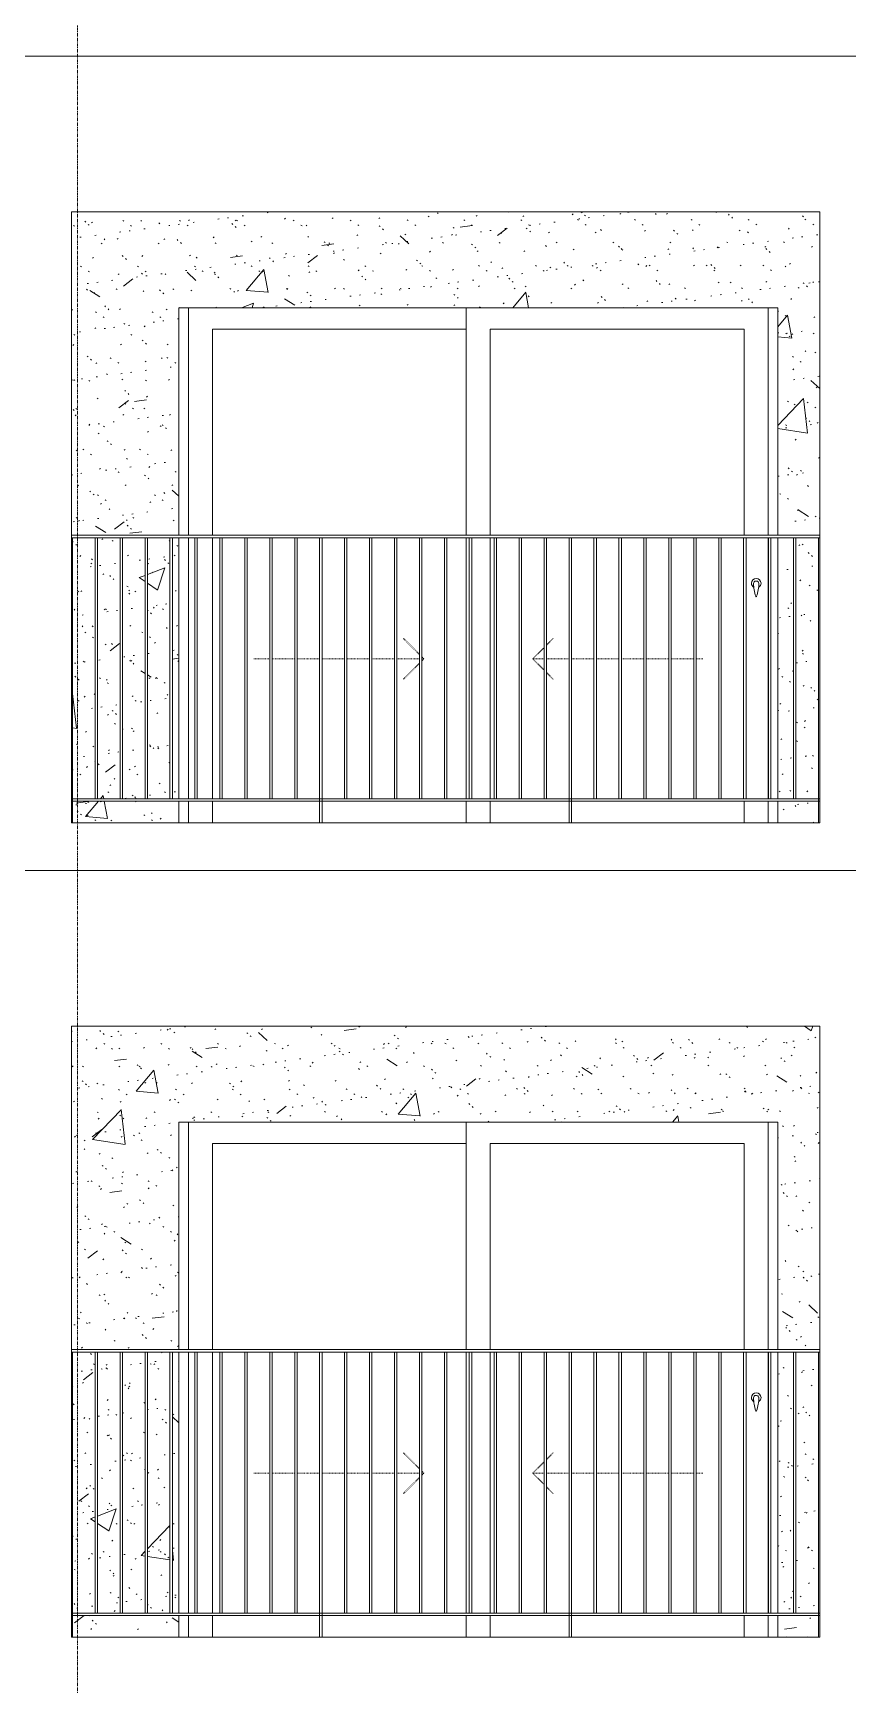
# Model space of a CAD drawing. Header units: millimetres. Extents: x 1240 to 198004, y -7796 to 35300.
# Drawn here: x 61552 to 64953, y 19200 to 26097 of the extents above; entities that cross this region are included whole.
import ezdxf

# ---------------------------------------------------------------- set-up
doc = ezdxf.new("R2010")
doc.units = ezdxf.units.MM
for name, pattern in [('Centre', [31.75, 6.35, -4.7625, 15.875, -4.7625]), ('Dash', [6, 3, -3]), ('Grid Line', [22.225, 12.7, -3.175, 3.175, -3.175])]:
    doc.linetypes.add(name, pattern=pattern)
for name, color, linetype, lineweight in [('0-1', 7, 'Continuous', 5), ('A-DOOR', 31, 'Continuous', 9), ('A-DOOR-FRAM', 31, 'Continuous', 9), ('A-DOOR-HDLN', 31, 'Dash', 18), ('A-FLOR-HRAL', 11, 'Continuous', 9), ('A-FLOR-LEVL-2', 51, 'Centre', 9), ('A-WALL', 113, 'Continuous', 9), ('A-WALL-PATT-2', 9, 'Continuous', 9), ('I-WALL-1', 7, 'Continuous', 9), ('S-GRID-1', 1, 'Grid Line', 9)]:
    doc.layers.add(name, color=color, linetype=linetype, lineweight=lineweight)
pattern_1 = [(50, (377.7, 0), (1093.104, -95.634), [114.3, -1257.3]), (355, (377.7, 0), (-211.457, 1146.34), [91.44, -1005.84]), (100.451, (468.8, -8), (881.656, 1050.7), [97.14, -1068.54]), (46.184, (377.7, 304.8), (1626.475, -252.257), [171.45, -1885.95]), (96.636, (513.3, 283.8), (1424.416, 1484.565), [145.71, -1602.81]), (351.184, (377.7, 304.8), (1424.43, 1484.55), [137.16, -1508.76]), (21, (530.1, 228.6), (909.686, -613.591), [114.3, -1257.3]), (326, (530.1, 228.6), (370.812, 1105.129), [91.44, -1005.84]), (71.451, (606, 177.5), (1280.503, 491.528), [97.14, -1068.54]), (37.5, (377.74, 0), (18.5313, 507.3303), [50.292, -943.356, 50.292, -970.788, -1009.65]), (37.5, (377.74, 0), (18.5313, 507.3303), [-2014.728, 50.292, -959.358]), (7.5, (377.74, 0), (400.9178, 601.0836), [50.292, -531.876, 50.292, -920.496, -384.81]), (7.5, (377.74, 0), (400.9178, 601.0836), [-1552.956, 50.292, -334.518]), (327.5, (37.9, 0), (813.5452, -34.3737), [50.292, -330.708, 50.292, -1138.428, -1577.34]), (327.5, (37.9, 0), (813.5452, -34.3737), [-1569.72, 50.292, -1527.048]), (317.5, (-114.5, 0), (888.7755, 152.56), [50.292, -445.008, 50.292, -739.14, -1120.14]), (317.5, (-114.5, 0), (888.7755, 152.56), [-1284.732, 50.292, -1069.848])]
pattern_2 = [(37.5, (377.74, 0), (-4.79953, 146.8239), [5.029, -110.795, 5.029, -124.511, -123.825]), (37.5, (377.74, 0), (-4.79953, 146.8239), [-245.364, 5.029, -118.796]), (7.5, (377.74, 0), (134.85743, 215.0472), [5.029, -57.455, 5.029, -99.365, -40.005]), (7.5, (377.74, 0), (134.85743, 215.0472), [-166.878, 5.029, -34.976]), (327.5, (284.02, 0), (237.29776, 0.4316), [5.029, -33.071, 5.029, -132.131, -179.07]), (327.5, (284.02, 0), (237.29776, 0.4316), [-175.26, 5.029, -174.041]), (317.5, (284.02, 0), (229.06706, 66.8792), [5.029, -14.021, 5.029, -84.887, -102.87]), (317.5, (284.02, 0), (229.06706, 66.8792), [-108.966, 5.029, -97.841])]

# ---------------------------------------------------------------- blocks, each defined once
blk = doc.blocks.new('NCV_TKTC_TANG 6 - 8_rvt-1-TKCS_MẶT ĐỨNG NỘI KHU 1')
at = {"layer": 'A-WALL-PATT-2'}
h = blk.add_hatch(dxfattribs=at)
h.set_pattern_fill('FP_5', color=256, style=0, pattern_type=2)
h.set_pattern_definition(pattern_1)
h.paths.add_polyline_path([(64830.3, 22800), (64830.3, 22890), (64660.3, 22890), (64660.3, 22800), (64825.4, 22800)])
h.paths.add_polyline_path([(61913.3, 22800), (62160.3, 22800), (62160.3, 22890), (61716.9, 22890), (61716.9, 22800), (61741.2, 22800)])
h.paths.add_polyline_path([(62160.3, 22900), (62160.3, 23990), (62133.4, 23990), (62133.4, 22900)])
h.paths.add_polyline_path([(61716.9, 22900), (61811, 22900), (61811, 23990), (61716.9, 23990), (61716.9, 23861.1)])
h.paths.add_polyline_path([(62123.4, 22900), (62123.4, 23990), (62029.3, 23990), (62029.3, 22900)])
h.paths.add_polyline_path([(62019.3, 22900), (62019.3, 23990), (61925.2, 23990), (61925.2, 22900)])
h.paths.add_polyline_path([(64808.8, 22900), (64830.3, 22900), (64830.3, 23990), (64736.2, 23990), (64736.2, 22900)])
h.paths.add_polyline_path([(64726.2, 22900), (64726.2, 23990), (64660.3, 23990), (64660.3, 22900)])
h.paths.add_polyline_path([(61913.3, 22900), (61915.2, 22900), (61915.2, 23990), (61821, 23990), (61821, 22900)])
h.paths.add_polyline_path([(61913.3, 24000), (62160.3, 24000), (62160.3, 24950), (64660.3, 24950), (64660.3, 24000), (64835.3, 24000), (64835.3, 25350), (61711.9, 25350), (61711.9, 24000)])
h = blk.add_hatch(dxfattribs=at)
h.set_pattern_fill('FP_4', color=256, style=0, pattern_type=2)
h.set_pattern_definition(pattern_2)
h.paths.add_polyline_path([(64830.3, 22800), (64830.3, 22890), (64660.3, 22890), (64660.3, 22800), (64825.4, 22800)])
h.paths.add_polyline_path([(61913.3, 22800), (62160.3, 22800), (62160.3, 22890), (61716.9, 22890), (61716.9, 22800), (61741.2, 22800)])
h.paths.add_polyline_path([(62160.3, 22900), (62160.3, 23990), (62133.4, 23990), (62133.4, 22900)])
h.paths.add_polyline_path([(61716.9, 22900), (61811, 22900), (61811, 23990), (61716.9, 23990), (61716.9, 23861.1)])
h.paths.add_polyline_path([(62123.4, 22900), (62123.4, 23990), (62029.3, 23990), (62029.3, 22900)])
h.paths.add_polyline_path([(62019.3, 22900), (62019.3, 23990), (61925.2, 23990), (61925.2, 22900)])
h.paths.add_polyline_path([(64808.8, 22900), (64830.3, 22900), (64830.3, 23990), (64736.2, 23990), (64736.2, 22900)])
h.paths.add_polyline_path([(64726.2, 22900), (64726.2, 23990), (64660.3, 23990), (64660.3, 22900)])
h.paths.add_polyline_path([(61913.3, 22900), (61915.2, 22900), (61915.2, 23990), (61821, 23990), (61821, 22900)])
h.paths.add_polyline_path([(61913.3, 24000), (62160.3, 24000), (62160.3, 24950), (64660.3, 24950), (64660.3, 24000), (64835.3, 24000), (64835.3, 25350), (61711.9, 25350), (61711.9, 24000)])
at = {"layer": 'I-WALL-1'}
for p, q in [((62160.3, 24000), (62160.3, 24950)), ((62160.3, 24950), (64660.3, 24950)), ((64660.3, 24950), (64660.3, 24000)), ((62160.3, 22900), (62160.3, 23990)), ((64660.3, 23990), (64660.3, 22900)), ((62160.3, 22800), (62160.3, 22890)), ((64660.3, 22890), (64660.3, 22800))]:
    blk.add_line(p, q, dxfattribs=at)
blk = doc.blocks.new('NCV_TKTC_TANG 6 - 8_rvt-3-TKCS_MẶT ĐỨNG NỘI KHU 1')
at = {"layer": 'A-WALL-PATT-2'}
h = blk.add_hatch(dxfattribs=at)
h.set_pattern_fill('FP_5', color=256, style=0, pattern_type=2)
h.set_pattern_definition(pattern_1)
h.paths.add_polyline_path([(62160.3, 19400), (62160.3, 19490), (61716.9, 19490), (61716.9, 19400), (61913.3, 19400)])
h.paths.add_polyline_path([(64816.1, 19400), (64830.3, 19400), (64830.3, 19490), (64660.3, 19490), (64660.3, 19400)])
h.paths.add_polyline_path([(64726.2, 19500), (64726.2, 20590), (64660.3, 20590), (64660.3, 19500)])
h.paths.add_polyline_path([(61913.3, 19500), (61915.2, 19500), (61915.2, 20590), (61821, 20590), (61821, 19500)])
h.paths.add_polyline_path([(64736.2, 19500), (64830.3, 19500), (64830.3, 20590), (64736.2, 20590), (64736.2, 20088.5)])
h.paths.add_polyline_path([(61925.2, 19500), (62019.3, 19500), (62019.3, 20590), (61925.2, 20590), (61925.2, 19613.2)])
h.paths.add_polyline_path([(61811, 19500), (61811, 20590), (61716.9, 20590), (61716.9, 19500), (61760.7, 19500)])
h.paths.add_polyline_path([(62029.3, 19500), (62123.4, 19500), (62123.4, 20590), (62029.3, 20590), (62029.3, 19717.3)])
h.paths.add_polyline_path([(62133.4, 19500), (62160.3, 19500), (62160.3, 20590), (62133.4, 20590), (62133.4, 19821.4)])
h.paths.add_polyline_path([(64660.3, 20600), (64835.3, 20600), (64835.3, 21950), (61711.9, 21950), (61711.9, 20600), (62160.3, 20600), (62160.3, 21550), (64660.3, 21550), (64660.3, 20717.3)])
h = blk.add_hatch(dxfattribs=at)
h.set_pattern_fill('FP_4', color=256, style=0, pattern_type=2)
h.set_pattern_definition(pattern_2)
h.paths.add_polyline_path([(62160.3, 19400), (62160.3, 19490), (61716.9, 19490), (61716.9, 19400), (61913.3, 19400)])
h.paths.add_polyline_path([(64816.1, 19400), (64830.3, 19400), (64830.3, 19490), (64660.3, 19490), (64660.3, 19400)])
h.paths.add_polyline_path([(64726.2, 19500), (64726.2, 20590), (64660.3, 20590), (64660.3, 19500)])
h.paths.add_polyline_path([(61913.3, 19500), (61915.2, 19500), (61915.2, 20590), (61821, 20590), (61821, 19500)])
h.paths.add_polyline_path([(64736.2, 19500), (64830.3, 19500), (64830.3, 20590), (64736.2, 20590), (64736.2, 20088.5)])
h.paths.add_polyline_path([(61925.2, 19500), (62019.3, 19500), (62019.3, 20590), (61925.2, 20590), (61925.2, 19613.2)])
h.paths.add_polyline_path([(61811, 19500), (61811, 20590), (61716.9, 20590), (61716.9, 19500), (61760.7, 19500)])
h.paths.add_polyline_path([(62029.3, 19500), (62123.4, 19500), (62123.4, 20590), (62029.3, 20590), (62029.3, 19717.3)])
h.paths.add_polyline_path([(62133.4, 19500), (62160.3, 19500), (62160.3, 20590), (62133.4, 20590), (62133.4, 19821.4)])
h.paths.add_polyline_path([(64660.3, 20600), (64835.3, 20600), (64835.3, 21950), (61711.9, 21950), (61711.9, 20600), (62160.3, 20600), (62160.3, 21550), (64660.3, 21550), (64660.3, 20717.3)])
at = {"layer": 'I-WALL-1'}
for p, q in [((62160.3, 20600), (62160.3, 21550)), ((62160.3, 21550), (64660.3, 21550)), ((64660.3, 21550), (64660.3, 20600)), ((62160.3, 19500), (62160.3, 20590)), ((64660.3, 20590), (64660.3, 19500)), ((62160.3, 19400), (62160.3, 19490)), ((64660.3, 19490), (64660.3, 19400))]:
    blk.add_line(p, q, dxfattribs=at)
blk = doc.blocks.new('DEG_02-DEG_03 - DEG_02-2500x2400mm-CỬA ĐI 02 CÁNH TRƯỢT-V219-TKCS_MẶT ĐỨNG NỘI KHU 1')
at = {"layer": 'A-DOOR'}
for p, q in [((55160.3, 20600), (55160.3, 21550)), ((56420.3, 21550), (56420.3, 20600)), ((54100.3, 21460), (54100.3, 20600)), ((54100.3, 21460), (55160.3, 21460)), ((55260.3, 21460), (55260.3, 20600)), ((55260.3, 21460), (56320.3, 21460)), ((56320.3, 20600), (56320.3, 21460)), ((54100.3, 20590), (54100.3, 19500)), ((55160.3, 19500), (55160.3, 20590)), ((55260.3, 20590), (55260.3, 19500)), ((56420.3, 20590), (56420.3, 19500)), ((54100.3, 19490), (54100.3, 19400)), ((55160.3, 19400), (55160.3, 19490)), ((55260.3, 19490), (55260.3, 19400)), ((56320.3, 19400), (56320.3, 19490)), ((56420.3, 19490), (56420.3, 19400))]:
    blk.add_line(p, q, dxfattribs=at)
at = {"layer": 'A-DOOR', "flags": 128}
blk.add_lwpolyline([(56371.8, 20408.7), (56371.8, 20408.7), (56371.8, 20408.7), (56371.8, 20408.7), (56371.8, 20408.7), (56371.8, 20408.7), (56371.8, 20408.7), (56371.7, 20408.7), (56371.7, 20408.7), (56371.7, 20408.7), (56371.7, 20408.7), (56371.6, 20408.7), (56371.6, 20408.7), (56371.6, 20408.7), (56371.5, 20408.7), (56371.5, 20408.7), (56371.5, 20408.7), (56371.4, 20408.7), (56371.4, 20408.7), (56371.4, 20408.7), (56371.3, 20408.7), (56371.3, 20408.7), (56371.2, 20408.7), (56371.2, 20408.7), (56371.1, 20408.7), (56371.1, 20408.7), (56371, 20408.7), (56371, 20408.7), (56370.9, 20408.7), (56370.9, 20408.7), (56370.8, 20408.7), (56370.7, 20408.7), (56370.7, 20408.7), (56370.6, 20408.7), (56370.6, 20408.7), (56370.5, 20408.7), (56370.4, 20408.7), (56370.4, 20408.7), (56370.3, 20408.7), (56370.3, 20408.7), (56370.2, 20408.7), (56370.1, 20408.7), (56370.1, 20408.7), (56370, 20408.7), (56370, 20408.7), (56369.9, 20408.7), (56369.9, 20408.7), (56369.8, 20408.7), (56369.7, 20408.7), (56369.7, 20408.7), (56369.6, 20408.7), (56369.6, 20408.7), (56369.5, 20408.7), (56369.5, 20408.7), (56369.4, 20408.7), (56369.4, 20408.7), (56369.3, 20408.7), (56369.3, 20408.7), (56369.2, 20408.7), (56369.2, 20408.7), (56369.2, 20408.7), (56369.1, 20408.7), (56369.1, 20408.7), (56369.1, 20408.7), (56369, 20408.7), (56369, 20408.7), (56369, 20408.7), (56368.9, 20408.7), (56368.9, 20408.7), (56368.9, 20408.7), (56368.9, 20408.7), (56368.9, 20408.7), (56368.8, 20408.7), (56368.8, 20408.7), (56368.8, 20408.7), (56368.8, 20408.7), (56368.8, 20408.7)], dxfattribs=at)
at = {"layer": 'A-DOOR'}
for centre, radius, start, end in [((56370.3, 20400), 20, 0, 180), ((56370.3, 20400), 20, 180, 240), ((56368.8, 20399.2), 9.45, 90, 180), ((56524.1, 20399.2), 164.8, 180, 199.13397), ((56371.8, 20399.2), 9.45, 23.00976, 90), ((56216.5, 20399.2), 164.8, 340.86603, 0), ((56370.3, 20400), 20, 300, 0), ((56371.8, 20399.2), 9.45, 0, 15), ((56370.7, 20346), 2.34, 199.13397, 261.03098), ((56369.9, 20346), 2.34, 278.96902, 340.86603)]:
    blk.add_arc(centre, radius, start, end, dxfattribs=at)
at = {"layer": 'A-DOOR-FRAM'}
for p, q in [((54000.3, 20600), (54000.3, 21550)), ((56420.3, 20600), (56420.3, 21550)), ((54000.3, 19500), (54000.3, 20590)), ((56420.3, 19500), (56420.3, 20590)), ((54000.3, 19400), (54000.3, 19490)), ((56420.3, 19400), (56420.3, 19490))]:
    blk.add_line(p, q, dxfattribs=at)
at = {"layer": 'A-DOOR-HDLN'}
for p, q in [((54964.5, 20102.8), (54898.2, 20169.1)), ((55495.1, 20141.7), (55522.4, 20169.1)), ((54273.1, 20084.2), (54339.8, 20084.2)), ((54349.8, 20084.2), (54443.9, 20084.2)), ((54453.9, 20084.2), (54548.1, 20084.2)), ((54558.1, 20084.2), (54652.2, 20084.2)), ((54662.2, 20084.2), (54756.3, 20084.2)), ((54766.3, 20084.2), (54860.4, 20084.2)), ((54870.4, 20084.2), (54964.5, 20084.2)), ((54983.1, 20084.2), (54974.5, 20092.8)), ((54983.1, 20084.2), (54974.5, 20075.7)), ((54974.5, 20084.2), (54983.1, 20084.2)), ((55437.6, 20084.2), (55485.1, 20131.7)), ((55437.6, 20084.2), (55485.1, 20036.7)), ((55485.1, 20084.2), (55437.6, 20084.2)), ((55589.2, 20084.2), (55495.1, 20084.2)), ((55693.3, 20084.2), (55599.2, 20084.2)), ((55797.4, 20084.2), (55703.3, 20084.2)), ((55901.5, 20084.2), (55807.4, 20084.2)), ((56005.6, 20084.2), (55911.5, 20084.2)), ((56109.7, 20084.2), (56015.6, 20084.2)), ((56147.6, 20084.2), (56119.7, 20084.2)), ((54964.5, 20065.7), (54898.2, 19999.4)), ((55495.1, 20026.7), (55522.4, 19999.4))]:
    blk.add_line(p, q, dxfattribs=at)
blk = doc.blocks.new('Railing - 10mm-1251313-TKCS_MẶT ĐỨNG NỘI KHU 1')
at = {"layer": 'A-FLOR-HRAL'}
for p, q in [((61811, 5900), (61811, 6990)), ((61821, 6990), (61821, 5900))]:
    blk.add_line(p, q, dxfattribs=at)
blk = doc.blocks.new('Railing - 50 x 10mm-1251315-TKCS_MẶT ĐỨNG NỘI KHU 1')
at = {"layer": 'A-FLOR-HRAL'}
for p, q in [((62758.1, 6990), (62748.1, 6990)), ((62748.1, 5800), (62748.1, 6990)), ((62758.1, 6990), (62758.1, 5800))]:
    blk.add_line(p, q, dxfattribs=at)
blk = doc.blocks.new('Railing - 50 x 10mm-1251311-TKCS_MẶT ĐỨNG NỘI KHU 1')
at = {"layer": 'A-FLOR-HRAL'}
for q in [(61711.9, 6990), (61716.9, 5800)]:
    blk.add_line((61716.9, 6990), q, dxfattribs=at)
blk = doc.blocks.new('Railing - 50 x 10mm-V221-TKCS_MẶT ĐỨNG NỘI KHU 1')
at = {"layer": 'A-FLOR-HRAL'}
for p in [(64835.3, 20590), (64830.3, 19399.7)]:
    blk.add_line(p, (64830.3, 20590), dxfattribs=at)
blk = doc.blocks.new('Railing - Railing-3821665-TKCS_MẶT ĐỨNG NỘI KHU 1')
at = {"layer": 'A-FLOR-HRAL'}
for p, q in [((61711.9, 19500), (64835.3, 19500)), ((61711.9, 19490), (64835.3, 19490))]:
    blk.add_line(p, q, dxfattribs=at)
for name, p in [('Railing - 50 x 10mm-1251311-TKCS_MẶT ĐỨNG NỘI KHU 1', (0, 13600)), ('Railing - 10mm-1251313-TKCS_MẶT ĐỨNG NỘI KHU 1', (0, 13600)), ('Railing - 10mm-1251313-TKCS_MẶT ĐỨNG NỘI KHU 1', (104.1, 13600)), ('Railing - 10mm-1251313-TKCS_MẶT ĐỨNG NỘI KHU 1', (208.2, 13600)), ('Railing - 10mm-1251313-TKCS_MẶT ĐỨNG NỘI KHU 1', (312.3, 13600)), ('Railing - 10mm-1251313-TKCS_MẶT ĐỨNG NỘI KHU 1', (416.4, 13600)), ('Railing - 10mm-1251313-TKCS_MẶT ĐỨNG NỘI KHU 1', (520.6, 13600)), ('Railing - 10mm-1251313-TKCS_MẶT ĐỨNG NỘI KHU 1', (624.7, 13600)), ('Railing - 10mm-1251313-TKCS_MẶT ĐỨNG NỘI KHU 1', (728.8, 13600)), ('Railing - 10mm-1251313-TKCS_MẶT ĐỨNG NỘI KHU 1', (832.9, 13600)), ('Railing - 50 x 10mm-1251315-TKCS_MẶT ĐỨNG NỘI KHU 1', (0, 13600)), ('Railing - 10mm-1251313-TKCS_MẶT ĐỨNG NỘI KHU 1', (1041.1, 13600)), ('Railing - 10mm-1251313-TKCS_MẶT ĐỨNG NỘI KHU 1', (1145.2, 13600)), ('Railing - 10mm-1251313-TKCS_MẶT ĐỨNG NỘI KHU 1', (1249.3, 13600)), ('Railing - 10mm-1251313-TKCS_MẶT ĐỨNG NỘI KHU 1', (1353.5, 13600)), ('Railing - 10mm-1251313-TKCS_MẶT ĐỨNG NỘI KHU 1', (1457.6, 13600)), ('Railing - 10mm-1251313-TKCS_MẶT ĐỨNG NỘI KHU 1', (1561.7, 13600)), ('Railing - 10mm-1251313-TKCS_MẶT ĐỨNG NỘI KHU 1', (1665.8, 13600)), ('Railing - 10mm-1251313-TKCS_MẶT ĐỨNG NỘI KHU 1', (1769.9, 13600)), ('Railing - 10mm-1251313-TKCS_MẶT ĐỨNG NỘI KHU 1', (1874, 13600)), ('Railing - 50 x 10mm-1251315-TKCS_MẶT ĐỨNG NỘI KHU 1', (1041.1, 13600)), ('Railing - 10mm-1251313-TKCS_MẶT ĐỨNG NỘI KHU 1', (2082.2, 13600)), ('Railing - 10mm-1251313-TKCS_MẶT ĐỨNG NỘI KHU 1', (2186.4, 13600)), ('Railing - 10mm-1251313-TKCS_MẶT ĐỨNG NỘI KHU 1', (2290.5, 13600)), ('Railing - 10mm-1251313-TKCS_MẶT ĐỨNG NỘI KHU 1', (2394.6, 13600)), ('Railing - 10mm-1251313-TKCS_MẶT ĐỨNG NỘI KHU 1', (2498.7, 13600)), ('Railing - 10mm-1251313-TKCS_MẶT ĐỨNG NỘI KHU 1', (2602.8, 13600)), ('Railing - 10mm-1251313-TKCS_MẶT ĐỨNG NỘI KHU 1', (2706.9, 13600)), ('Railing - 10mm-1251313-TKCS_MẶT ĐỨNG NỘI KHU 1', (2811, 13600)), ('Railing - 10mm-1251313-TKCS_MẶT ĐỨNG NỘI KHU 1', (2915.1, 13600)), ('Railing - 50 x 10mm-V221-TKCS_MẶT ĐỨNG NỘI KHU 1', (0, 0))]:
    blk.add_blockref(name, p)
blk = doc.blocks.new('Top Rail Type - Top Rail_Internal_-3821666-TKCS_MẶT ĐỨNG NỘI KHU 1')
at = {"layer": 'A-FLOR-HRAL'}
for p, q in [((64835.3, 20600), (61711.9, 20600)), ((61711.9, 20590), (64835.3, 20590))]:
    blk.add_line(p, q, dxfattribs=at)
blk = doc.blocks.new('DEG_02-DEG_03 - DEG_02-2500x2400mm-CỬA ĐI 02 CÁNH TRƯỢT-625766-TKCS_MẶT ĐỨNG NỘI KHU 1')
at = {"layer": 'A-DOOR'}
for p, q in [((55160.3, 10400), (55160.3, 11350)), ((56420.3, 11350), (56420.3, 10400)), ((54100.3, 11260), (54100.3, 10400)), ((54100.3, 11260), (55160.3, 11260)), ((55260.3, 11260), (55260.3, 10400)), ((55260.3, 11260), (56320.3, 11260)), ((56320.3, 10400), (56320.3, 11260)), ((54100.3, 10390), (54100.3, 9300)), ((55160.3, 9300), (55160.3, 10390)), ((55260.3, 10390), (55260.3, 9300)), ((56420.3, 10390), (56420.3, 9300)), ((54100.3, 9290), (54100.3, 9200)), ((55160.3, 9200), (55160.3, 9290)), ((55260.3, 9290), (55260.3, 9200)), ((56320.3, 9200), (56320.3, 9290)), ((56420.3, 9290), (56420.3, 9200))]:
    blk.add_line(p, q, dxfattribs=at)
at = {"layer": 'A-DOOR', "flags": 128}
blk.add_lwpolyline([(56371.8, 10208.7), (56371.8, 10208.7), (56371.8, 10208.7), (56371.8, 10208.7), (56371.8, 10208.7), (56371.8, 10208.7), (56371.8, 10208.7), (56371.7, 10208.7), (56371.7, 10208.7), (56371.7, 10208.7), (56371.7, 10208.7), (56371.6, 10208.7), (56371.6, 10208.7), (56371.6, 10208.7), (56371.5, 10208.7), (56371.5, 10208.7), (56371.5, 10208.7), (56371.4, 10208.7), (56371.4, 10208.7), (56371.4, 10208.7), (56371.3, 10208.7), (56371.3, 10208.7), (56371.2, 10208.7), (56371.2, 10208.7), (56371.1, 10208.7), (56371.1, 10208.7), (56371, 10208.7), (56371, 10208.7), (56370.9, 10208.7), (56370.9, 10208.7), (56370.8, 10208.7), (56370.7, 10208.7), (56370.7, 10208.7), (56370.6, 10208.7), (56370.6, 10208.7), (56370.5, 10208.7), (56370.4, 10208.7), (56370.4, 10208.7), (56370.3, 10208.7), (56370.3, 10208.7), (56370.2, 10208.7), (56370.1, 10208.7), (56370.1, 10208.7), (56370, 10208.7), (56370, 10208.7), (56369.9, 10208.7), (56369.9, 10208.7), (56369.8, 10208.7), (56369.7, 10208.7), (56369.7, 10208.7), (56369.6, 10208.7), (56369.6, 10208.7), (56369.5, 10208.7), (56369.5, 10208.7), (56369.4, 10208.7), (56369.4, 10208.7), (56369.3, 10208.7), (56369.3, 10208.7), (56369.2, 10208.7), (56369.2, 10208.7), (56369.2, 10208.7), (56369.1, 10208.7), (56369.1, 10208.7), (56369.1, 10208.7), (56369, 10208.7), (56369, 10208.7), (56369, 10208.7), (56368.9, 10208.7), (56368.9, 10208.7), (56368.9, 10208.7), (56368.9, 10208.7), (56368.9, 10208.7), (56368.8, 10208.7), (56368.8, 10208.7), (56368.8, 10208.7), (56368.8, 10208.7), (56368.8, 10208.7)], dxfattribs=at)
at = {"layer": 'A-DOOR'}
for centre, radius, start, end in [((56370.3, 10200), 20, 0, 180), ((56368.8, 10199.2), 9.45, 90, 180), ((56371.8, 10199.2), 9.45, 0, 90), ((56370.3, 10200), 20, 180, 240), ((56524.1, 10199.2), 164.8, 180, 199.13397), ((56370.7, 10146), 2.34, 199.13397, 261.03098), ((56369.9, 10146), 2.34, 278.96902, 340.86603), ((56216.5, 10199.2), 164.8, 340.86603, 0), ((56370.3, 10200), 20, 300, 0)]:
    blk.add_arc(centre, radius, start, end, dxfattribs=at)
at = {"layer": 'A-DOOR-FRAM'}
for p, q in [((54000.3, 10400), (54000.3, 11350)), ((56420.3, 10400), (56420.3, 11350)), ((54000.3, 9300), (54000.3, 10390)), ((56420.3, 9300), (56420.3, 10390)), ((54000.3, 9200), (54000.3, 9290)), ((56420.3, 9200), (56420.3, 9290))]:
    blk.add_line(p, q, dxfattribs=at)
at = {"layer": 'A-DOOR-HDLN'}
for p, q in [((54964.5, 9902.8), (54898.2, 9969.1)), ((55437.6, 9884.2), (55485.1, 9931.7)), ((55495.1, 9941.7), (55522.4, 9969.1)), ((54273.1, 9884.2), (54339.8, 9884.2)), ((54349.8, 9884.2), (54443.9, 9884.2)), ((54453.9, 9884.2), (54548.1, 9884.2)), ((54558.1, 9884.2), (54652.2, 9884.2)), ((54662.2, 9884.2), (54756.3, 9884.2)), ((54766.3, 9884.2), (54860.4, 9884.2)), ((54870.4, 9884.2), (54964.5, 9884.2)), ((54964.5, 9865.7), (54898.2, 9799.4)), ((54983.1, 9884.2), (54974.5, 9892.8)), ((54983.1, 9884.2), (54974.5, 9875.7)), ((54974.5, 9884.2), (54983.1, 9884.2)), ((55437.6, 9884.2), (55485.1, 9836.7)), ((55485.1, 9884.2), (55437.6, 9884.2)), ((55589.2, 9884.2), (55495.1, 9884.2)), ((55693.3, 9884.2), (55599.2, 9884.2)), ((55797.4, 9884.2), (55703.3, 9884.2)), ((55901.5, 9884.2), (55807.4, 9884.2)), ((56005.6, 9884.2), (55911.5, 9884.2)), ((56109.7, 9884.2), (56015.6, 9884.2)), ((56147.6, 9884.2), (56119.7, 9884.2)), ((55495.1, 9826.7), (55522.4, 9799.4))]:
    blk.add_line(p, q, dxfattribs=at)
blk = doc.blocks.new('Railing - Railing-3824914-TKCS_MẶT ĐỨNG NỘI KHU 1')
at = {"layer": 'A-FLOR-HRAL'}
for p, q in [((61711.9, 22900), (64835.3, 22900)), ((61711.9, 22890), (64835.3, 22890))]:
    blk.add_line(p, q, dxfattribs=at)
for name, p in [('Railing - 50 x 10mm-1251311-TKCS_MẶT ĐỨNG NỘI KHU 1', (0, 17000)), ('Railing - 10mm-1251313-TKCS_MẶT ĐỨNG NỘI KHU 1', (0, 17000)), ('Railing - 10mm-1251313-TKCS_MẶT ĐỨNG NỘI KHU 1', (104.1, 17000)), ('Railing - 10mm-1251313-TKCS_MẶT ĐỨNG NỘI KHU 1', (208.2, 17000)), ('Railing - 10mm-1251313-TKCS_MẶT ĐỨNG NỘI KHU 1', (312.3, 17000)), ('Railing - 10mm-1251313-TKCS_MẶT ĐỨNG NỘI KHU 1', (416.4, 17000)), ('Railing - 10mm-1251313-TKCS_MẶT ĐỨNG NỘI KHU 1', (520.6, 17000)), ('Railing - 10mm-1251313-TKCS_MẶT ĐỨNG NỘI KHU 1', (624.7, 17000)), ('Railing - 10mm-1251313-TKCS_MẶT ĐỨNG NỘI KHU 1', (728.8, 17000)), ('Railing - 10mm-1251313-TKCS_MẶT ĐỨNG NỘI KHU 1', (832.9, 17000)), ('Railing - 50 x 10mm-1251315-TKCS_MẶT ĐỨNG NỘI KHU 1', (0, 17000)), ('Railing - 10mm-1251313-TKCS_MẶT ĐỨNG NỘI KHU 1', (1041.1, 17000)), ('Railing - 10mm-1251313-TKCS_MẶT ĐỨNG NỘI KHU 1', (1145.2, 17000)), ('Railing - 10mm-1251313-TKCS_MẶT ĐỨNG NỘI KHU 1', (1249.3, 17000)), ('Railing - 10mm-1251313-TKCS_MẶT ĐỨNG NỘI KHU 1', (1353.5, 17000)), ('Railing - 10mm-1251313-TKCS_MẶT ĐỨNG NỘI KHU 1', (1457.6, 17000)), ('Railing - 10mm-1251313-TKCS_MẶT ĐỨNG NỘI KHU 1', (1561.7, 17000)), ('Railing - 10mm-1251313-TKCS_MẶT ĐỨNG NỘI KHU 1', (1665.8, 17000)), ('Railing - 10mm-1251313-TKCS_MẶT ĐỨNG NỘI KHU 1', (1769.9, 17000)), ('Railing - 10mm-1251313-TKCS_MẶT ĐỨNG NỘI KHU 1', (1874, 17000)), ('Railing - 50 x 10mm-1251315-TKCS_MẶT ĐỨNG NỘI KHU 1', (1041.1, 17000)), ('Railing - 10mm-1251313-TKCS_MẶT ĐỨNG NỘI KHU 1', (2082.2, 17000)), ('Railing - 10mm-1251313-TKCS_MẶT ĐỨNG NỘI KHU 1', (2186.4, 17000)), ('Railing - 10mm-1251313-TKCS_MẶT ĐỨNG NỘI KHU 1', (2290.5, 17000)), ('Railing - 10mm-1251313-TKCS_MẶT ĐỨNG NỘI KHU 1', (2394.6, 17000)), ('Railing - 10mm-1251313-TKCS_MẶT ĐỨNG NỘI KHU 1', (2498.7, 17000)), ('Railing - 10mm-1251313-TKCS_MẶT ĐỨNG NỘI KHU 1', (2602.8, 17000)), ('Railing - 10mm-1251313-TKCS_MẶT ĐỨNG NỘI KHU 1', (2706.9, 17000)), ('Railing - 10mm-1251313-TKCS_MẶT ĐỨNG NỘI KHU 1', (2811, 17000)), ('Railing - 10mm-1251313-TKCS_MẶT ĐỨNG NỘI KHU 1', (2915.1, 17000)), ('Railing - 50 x 10mm-V221-TKCS_MẶT ĐỨNG NỘI KHU 1', (0, 3400))]:
    blk.add_blockref(name, p)
blk = doc.blocks.new('Top Rail Type - Top Rail_Internal_-3824915-TKCS_MẶT ĐỨNG NỘI KHU 1')
at = {"layer": 'A-FLOR-HRAL'}
for p, q in [((64835.3, 24000), (61711.9, 24000)), ((61711.9, 23990), (64835.3, 23990))]:
    blk.add_line(p, q, dxfattribs=at)

msp = doc.modelspace()

# ---------------------------------------------------------------- linework, layer by layer
at = {"layer": 'A-FLOR-LEVL-2'}
for p, q in [((1240.2, 26000), (91585, 26000)), ((1240.2, 22600), (91585, 22600))]:
    msp.add_line(p, q, dxfattribs=at)
at = {"layer": 'A-WALL'}
for p, q in [((61501.9, 26000), (68634.9, 26000)), ((61711.9, 22800), (61711.9, 25350)), ((61711.9, 25350), (64835.3, 25350)), ((64835.3, 25350), (64835.3, 22800)), ((64835.3, 22800), (61711.9, 22800)), ((61501.9, 22600), (68634.9, 22600)), ((61711.9, 19400), (61711.9, 21950)), ((61711.9, 21950), (64835.3, 21950)), ((64835.3, 21950), (64835.3, 19400)), ((64835.3, 19400), (61711.9, 19400))]:
    msp.add_line(p, q, dxfattribs=at)
at = {"layer": 'S-GRID-1'}
msp.add_line((61736.9, -2695.9), (61736.9, 30542.5), dxfattribs=at)

# ---------------------------------------------------------------- block references
at = {"layer": '0-1'}
for name in ['NCV_TKTC_TANG 6 - 8_rvt-1-TKCS_MẶT ĐỨNG NỘI KHU 1', 'NCV_TKTC_TANG 6 - 8_rvt-3-TKCS_MẶT ĐỨNG NỘI KHU 1']:
    msp.add_blockref(name, (0, 0), dxfattribs=at)
at = {"layer": 'A-DOOR'}
for name, p in [('DEG_02-DEG_03 - DEG_02-2500x2400mm-CỬA ĐI 02 CÁNH TRƯỢT-625766-TKCS_MẶT ĐỨNG NỘI KHU 1', (8200, 13600)), ('DEG_02-DEG_03 - DEG_02-2500x2400mm-CỬA ĐI 02 CÁNH TRƯỢT-V219-TKCS_MẶT ĐỨNG NỘI KHU 1', (8200, 0))]:
    msp.add_blockref(name, p, dxfattribs=at)
at = {"layer": 'A-FLOR-HRAL'}
for name in ['Top Rail Type - Top Rail_Internal_-3824915-TKCS_MẶT ĐỨNG NỘI KHU 1', 'Railing - Railing-3824914-TKCS_MẶT ĐỨNG NỘI KHU 1', 'Top Rail Type - Top Rail_Internal_-3821666-TKCS_MẶT ĐỨNG NỘI KHU 1', 'Railing - Railing-3821665-TKCS_MẶT ĐỨNG NỘI KHU 1']:
    msp.add_blockref(name, (0, 0), dxfattribs=at)

doc.saveas('drawing.dxf')
